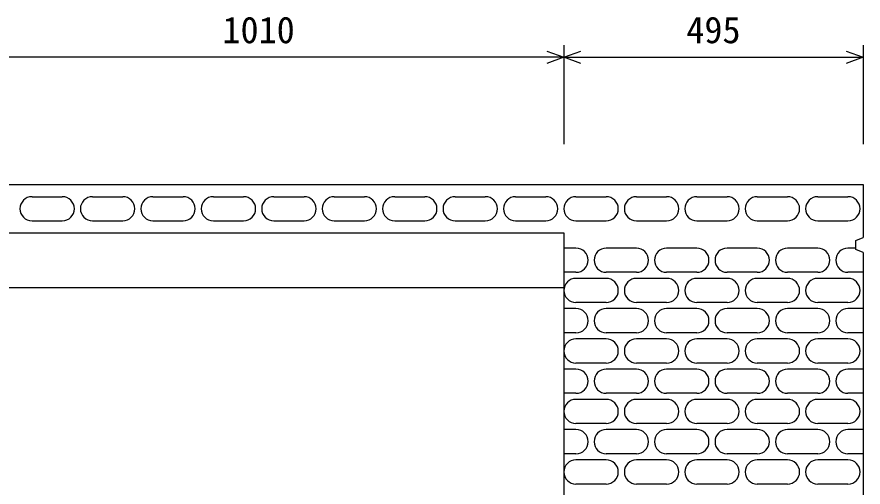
# Model space of a CAD drawing. Units: millimetres, scale not verified. Extents: x -16800 to 16800, y -5940 to 5940.
# Drawn here: x -8954 to -7554, y 3545 to 4322 of the extents above; entities that cross this region are included whole.
import ezdxf
from ezdxf.enums import TextEntityAlignment as Align

# ---------------------------------------------------------------- set-up
doc = ezdxf.new("R2010")
doc.units = ezdxf.units.MM
doc.header["$LTSCALE"] = 20
for name, color, linetype, lineweight in [('0-0_DIM', 7, 'Continuous', 25), ('0-2_HATCH', 6, 'Continuous', 25), ('0-5_OUTLINE', 3, 'Continuous', 25)]:
    doc.layers.add(name, color=color, linetype=linetype, lineweight=lineweight)
doc.styles.add('ＭＳ ゴシック', font='')
doc.styles.get('ＭＳ ゴシック').set_extended_font_data('MS Gothic')

msp = doc.modelspace()

# ---------------------------------------------------------------- linework, layer by layer
at = {"layer": '0-0_DIM'}
for p, q in [((-8048.83, 4275.39), (-8048.83, 4111.63)), ((-7553.83, 4275.39), (-7553.83, 4111.63)), ((-8048.83, 4255.39), (-9058.83, 4255.39)), ((-8048.83, 4255.39), (-7553.83, 4255.39))]:
    msp.add_line(p, q, dxfattribs=at)
for points in [[(-8077.02, 4265.65), (-8048.83, 4255.39), (-8077.02, 4245.13)], [(-8020.64, 4245.13), (-8048.83, 4255.39), (-8020.64, 4265.65)], [(-7582.02, 4265.65), (-7553.83, 4255.39), (-7582.02, 4245.13)]]:
    msp.add_lwpolyline(points, dxfattribs=at)
at = {"layer": '0-2_HATCH'}
for p, q in [((-8928.83, 4024.96), (-8878.83, 4024.96)), ((-8828.83, 4024.96), (-8778.83, 4024.96)), ((-8728.83, 4024.96), (-8678.83, 4024.96)), ((-8628.83, 4024.96), (-8578.83, 4024.96)), ((-8528.83, 4024.96), (-8478.83, 4024.96)), ((-8428.83, 4024.96), (-8378.83, 4024.96)), ((-8328.83, 4024.96), (-8278.83, 4024.96)), ((-8228.83, 4024.96), (-8178.83, 4024.96)), ((-8128.83, 4024.96), (-8078.83, 4024.96)), ((-8028.83, 4024.96), (-7978.83, 4024.96)), ((-7928.83, 4024.96), (-7878.83, 4024.96)), ((-7828.83, 4024.96), (-7778.83, 4024.96)), ((-7728.83, 4024.96), (-7678.83, 4024.96)), ((-7628.83, 4024.96), (-7578.83, 4024.96)), ((-8928.83, 3984.96), (-8878.83, 3984.96)), ((-8828.83, 3984.96), (-8778.83, 3984.96)), ((-8728.83, 3984.96), (-8678.83, 3984.96)), ((-8628.83, 3984.96), (-8578.83, 3984.96)), ((-8528.83, 3984.96), (-8478.83, 3984.96)), ((-8428.83, 3984.96), (-8378.83, 3984.96)), ((-8328.83, 3984.96), (-8278.83, 3984.96)), ((-8228.83, 3984.96), (-8178.83, 3984.96)), ((-8128.83, 3984.96), (-8078.83, 3984.96)), ((-8028.83, 3984.96), (-7978.83, 3984.96)), ((-7928.83, 3984.96), (-7878.83, 3984.96)), ((-7828.83, 3984.96), (-7778.83, 3984.96)), ((-7728.83, 3984.96), (-7678.83, 3984.96)), ((-7628.83, 3984.96), (-7578.83, 3984.96)), ((-8028.83, 3939.96), (-8048.83, 3939.96)), ((-7928.83, 3939.96), (-7978.83, 3939.96)), ((-7828.83, 3939.96), (-7878.83, 3939.96)), ((-7728.83, 3939.96), (-7778.83, 3939.96)), ((-7628.83, 3939.96), (-7678.83, 3939.96)), ((-7565.83, 3939.96), (-7578.83, 3939.96)), ((-8028.83, 3899.96), (-8048.83, 3899.96)), ((-7928.83, 3899.96), (-7978.83, 3899.96)), ((-7828.83, 3899.96), (-7878.83, 3899.96)), ((-7728.83, 3899.96), (-7778.83, 3899.96)), ((-7628.83, 3899.96), (-7678.83, 3899.96)), ((-7553.83, 3899.96), (-7578.83, 3899.96)), ((-7978.83, 3889.96), (-8028.83, 3889.96)), ((-7878.83, 3889.96), (-7928.83, 3889.96)), ((-7778.83, 3889.96), (-7828.83, 3889.96)), ((-7678.83, 3889.96), (-7728.83, 3889.96)), ((-7578.83, 3889.96), (-7628.83, 3889.96)), ((-8028.83, 3839.96), (-8048.83, 3839.96)), ((-7978.83, 3849.96), (-8028.83, 3849.96)), ((-7928.83, 3839.96), (-7978.83, 3839.96)), ((-7878.83, 3849.96), (-7928.83, 3849.96)), ((-7828.83, 3839.96), (-7878.83, 3839.96)), ((-7778.83, 3849.96), (-7828.83, 3849.96)), ((-7728.83, 3839.96), (-7778.83, 3839.96)), ((-7678.83, 3849.96), (-7728.83, 3849.96)), ((-7628.83, 3839.96), (-7678.83, 3839.96)), ((-7578.83, 3849.96), (-7628.83, 3849.96)), ((-7553.83, 3839.96), (-7578.83, 3839.96)), ((-8028.83, 3799.96), (-8048.83, 3799.96)), ((-7928.83, 3799.96), (-7978.83, 3799.96)), ((-7828.83, 3799.96), (-7878.83, 3799.96)), ((-7728.83, 3799.96), (-7778.83, 3799.96)), ((-7628.83, 3799.96), (-7678.83, 3799.96)), ((-7553.83, 3799.96), (-7578.83, 3799.96)), ((-7978.83, 3789.96), (-8028.83, 3789.96)), ((-7878.83, 3789.96), (-7928.83, 3789.96)), ((-7778.83, 3789.96), (-7828.83, 3789.96)), ((-7678.83, 3789.96), (-7728.83, 3789.96)), ((-7578.83, 3789.96), (-7628.83, 3789.96)), ((-8028.83, 3739.96), (-8048.83, 3739.96)), ((-7978.83, 3749.96), (-8028.83, 3749.96)), ((-7928.83, 3739.96), (-7978.83, 3739.96)), ((-7878.83, 3749.96), (-7928.83, 3749.96)), ((-7828.83, 3739.96), (-7878.83, 3739.96)), ((-7778.83, 3749.96), (-7828.83, 3749.96)), ((-7728.83, 3739.96), (-7778.83, 3739.96)), ((-7678.83, 3749.96), (-7728.83, 3749.96)), ((-7628.83, 3739.96), (-7678.83, 3739.96)), ((-7578.83, 3749.96), (-7628.83, 3749.96)), ((-7553.83, 3739.96), (-7578.83, 3739.96)), ((-8028.83, 3699.96), (-8048.83, 3699.96)), ((-7928.83, 3699.96), (-7978.83, 3699.96)), ((-7828.83, 3699.96), (-7878.83, 3699.96)), ((-7728.83, 3699.96), (-7778.83, 3699.96)), ((-7628.83, 3699.96), (-7678.83, 3699.96)), ((-7553.83, 3699.96), (-7578.83, 3699.96)), ((-7978.83, 3689.96), (-8028.83, 3689.96)), ((-7878.83, 3689.96), (-7928.83, 3689.96)), ((-7778.83, 3689.96), (-7828.83, 3689.96)), ((-7678.83, 3689.96), (-7728.83, 3689.96)), ((-7578.83, 3689.96), (-7628.83, 3689.96)), ((-7978.83, 3649.96), (-8028.83, 3649.96)), ((-7878.83, 3649.96), (-7928.83, 3649.96)), ((-7778.83, 3649.96), (-7828.83, 3649.96)), ((-7678.83, 3649.96), (-7728.83, 3649.96)), ((-7578.83, 3649.96), (-7628.83, 3649.96)), ((-8028.83, 3639.96), (-8048.83, 3639.96)), ((-7928.83, 3639.96), (-7978.83, 3639.96)), ((-7828.83, 3639.96), (-7878.83, 3639.96)), ((-7728.83, 3639.96), (-7778.83, 3639.96)), ((-7628.83, 3639.96), (-7678.83, 3639.96)), ((-7553.83, 3639.96), (-7578.83, 3639.96)), ((-8028.83, 3599.96), (-8048.83, 3599.96)), ((-7928.83, 3599.96), (-7978.83, 3599.96)), ((-7828.83, 3599.96), (-7878.83, 3599.96)), ((-7728.83, 3599.96), (-7778.83, 3599.96)), ((-7628.83, 3599.96), (-7678.83, 3599.96)), ((-7553.83, 3599.96), (-7578.83, 3599.96)), ((-7978.83, 3589.96), (-8028.83, 3589.96)), ((-7878.83, 3589.96), (-7928.83, 3589.96)), ((-7778.83, 3589.96), (-7828.83, 3589.96)), ((-7678.83, 3589.96), (-7728.83, 3589.96)), ((-7578.83, 3589.96), (-7628.83, 3589.96)), ((-7978.83, 3549.96), (-8028.83, 3549.96)), ((-7878.83, 3549.96), (-7928.83, 3549.96)), ((-7778.83, 3549.96), (-7828.83, 3549.96)), ((-7678.83, 3549.96), (-7728.83, 3549.96)), ((-7578.83, 3549.96), (-7628.83, 3549.96))]:
    msp.add_line(p, q, dxfattribs=at)
for centre, start, end in [((-8928.83, 4004.96), 90, 270), ((-8878.83, 4004.96), 270, 90), ((-8828.83, 4004.96), 90, 270), ((-8778.83, 4004.96), 270, 90), ((-8728.83, 4004.96), 90, 270), ((-8678.83, 4004.96), 270, 90), ((-8628.83, 4004.96), 90, 270), ((-8578.83, 4004.96), 270, 90), ((-8528.83, 4004.96), 90, 270), ((-8478.83, 4004.96), 270, 90), ((-8428.83, 4004.96), 90, 270), ((-8378.83, 4004.96), 270, 90), ((-8328.83, 4004.96), 90, 270), ((-8278.83, 4004.96), 270, 90), ((-8228.83, 4004.96), 90, 270), ((-8178.83, 4004.96), 270, 90), ((-8128.83, 4004.96), 90, 270), ((-8078.83, 4004.96), 270, 90), ((-8028.83, 4004.96), 90, 270), ((-7978.83, 4004.96), 270, 90), ((-7928.83, 4004.96), 90, 270), ((-7878.83, 4004.96), 270, 90), ((-7828.83, 4004.96), 90, 270), ((-7778.83, 4004.96), 270, 90), ((-7728.83, 4004.96), 90, 270), ((-7678.83, 4004.96), 270, 90), ((-7628.83, 4004.96), 90, 270), ((-7578.83, 4004.96), 270, 90), ((-8028.83, 3919.96), 270, 90), ((-7978.83, 3919.96), 90, 270), ((-7928.83, 3919.96), 270, 90), ((-7878.83, 3919.96), 90, 270), ((-7828.83, 3919.96), 270, 90), ((-7778.83, 3919.96), 90, 270), ((-7728.83, 3919.96), 270, 90), ((-7678.83, 3919.96), 90, 270), ((-7628.83, 3919.96), 270, 90), ((-7578.83, 3919.96), 90, 270), ((-8028.83, 3869.96), 90, 270), ((-7978.83, 3869.96), 270, 90), ((-7928.83, 3869.96), 90, 270), ((-7878.83, 3869.96), 270, 90), ((-7828.83, 3869.96), 90, 270), ((-7778.83, 3869.96), 270, 90), ((-7728.83, 3869.96), 90, 270), ((-7678.83, 3869.96), 270, 90), ((-7628.83, 3869.96), 90, 270), ((-7578.83, 3869.96), 270, 90), ((-8028.83, 3819.96), 270, 90), ((-7978.83, 3819.96), 90, 270), ((-7928.83, 3819.96), 270, 90), ((-7878.83, 3819.96), 90, 270), ((-7828.83, 3819.96), 270, 90), ((-7778.83, 3819.96), 90, 270), ((-7728.83, 3819.96), 270, 90), ((-7678.83, 3819.96), 90, 270), ((-7628.83, 3819.96), 270, 90), ((-7578.83, 3819.96), 90, 270), ((-8028.83, 3769.96), 90, 270), ((-7978.83, 3769.96), 270, 90), ((-7928.83, 3769.96), 90, 270), ((-7878.83, 3769.96), 270, 90), ((-7828.83, 3769.96), 90, 270), ((-7778.83, 3769.96), 270, 90), ((-7728.83, 3769.96), 90, 270), ((-7678.83, 3769.96), 270, 90), ((-7628.83, 3769.96), 90, 270), ((-7578.83, 3769.96), 270, 90), ((-8028.83, 3719.96), 270, 90), ((-7978.83, 3719.96), 90, 270), ((-7928.83, 3719.96), 270, 90), ((-7878.83, 3719.96), 90, 270), ((-7828.83, 3719.96), 270, 90), ((-7778.83, 3719.96), 90, 270), ((-7728.83, 3719.96), 270, 90), ((-7678.83, 3719.96), 90, 270), ((-7628.83, 3719.96), 270, 90), ((-7578.83, 3719.96), 90, 270), ((-8028.83, 3669.96), 90, 270), ((-7978.83, 3669.96), 270, 90), ((-7928.83, 3669.96), 90, 270), ((-7878.83, 3669.96), 270, 90), ((-7828.83, 3669.96), 90, 270), ((-7778.83, 3669.96), 270, 90), ((-7728.83, 3669.96), 90, 270), ((-7678.83, 3669.96), 270, 90), ((-7628.83, 3669.96), 90, 270), ((-7578.83, 3669.96), 270, 90), ((-8028.83, 3619.96), 270, 90), ((-7978.83, 3619.96), 90, 270), ((-7928.83, 3619.96), 270, 90), ((-7878.83, 3619.96), 90, 270), ((-7828.83, 3619.96), 270, 90), ((-7778.83, 3619.96), 90, 270), ((-7728.83, 3619.96), 270, 90), ((-7678.83, 3619.96), 90, 270), ((-7628.83, 3619.96), 270, 90), ((-7578.83, 3619.96), 90, 270), ((-8028.83, 3569.96), 90, 270), ((-7978.83, 3569.96), 270, 90), ((-7928.83, 3569.96), 90, 270), ((-7878.83, 3569.96), 270, 90), ((-7828.83, 3569.96), 90, 270), ((-7778.83, 3569.96), 270, 90), ((-7728.83, 3569.96), 90, 270), ((-7678.83, 3569.96), 270, 90), ((-7628.83, 3569.96), 90, 270), ((-7578.83, 3569.96), 270, 90)]:
    msp.add_arc(centre, 20, start, end, dxfattribs=at)
at = {"layer": '0-5_OUTLINE'}
for p, q in [((-9553.83, 4044.96), (-7553.83, 4044.96)), ((-7553.83, 4044.96), (-7553.83, 3957.46)), ((-9058.83, 3964.96), (-8048.83, 3964.96)), ((-8048.83, 3964.96), (-8048.83, 2824.96)), ((-7565.83, 3952.46), (-7553.83, 3957.46)), ((-7565.83, 3937.46), (-7565.83, 3952.46)), ((-7553.83, 3932.46), (-7565.83, 3937.46)), ((-7553.83, 3932.46), (-7553.83, 2857.46)), ((-9058.83, 3874.96), (-8048.83, 3874.96))]:
    msp.add_line(p, q, dxfattribs=at)

# ---------------------------------------------------------------- texts
at = {"layer": '0-0_DIM', "style": 'ＭＳ ゴシック'}
for s, p in [('1010', (-8613.83, 4265.39)), ('495', (-7846.33, 4265.39))]:
    msp.add_text(s, height=43.99, dxfattribs=at).set_placement(p, align=Align.BOTTOM_LEFT)

doc.saveas('drawing.dxf')
